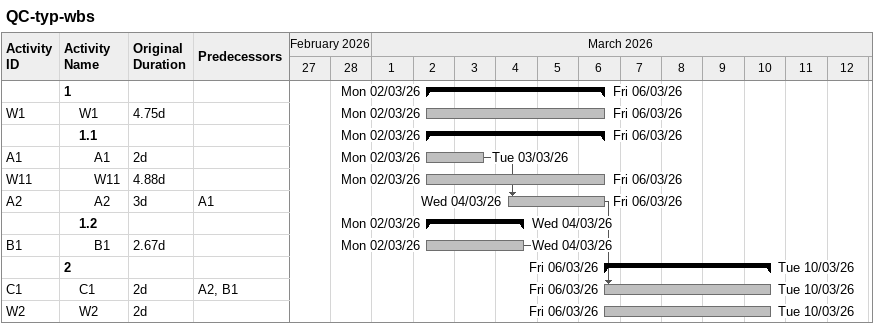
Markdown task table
QC-typ-wbs

| ID | Level | Task | Original duration | Start | Finish | Predecessors |
|---|---|---|---|---|---|---|
|  | 1 | **1** |  | 2026-03-02 | 2026-03-06 |  |
| W1 | 2 | W1 | 4.75d | 2026-03-02 | 2026-03-06 |  |
|  | 2 | **1.1** |  | 2026-03-02 | 2026-03-06 |  |
| A1 | 3 | A1 | 2d | 2026-03-02 | 2026-03-03 |  |
| W11 | 3 | W11 | 4.88d | 2026-03-02 | 2026-03-06 |  |
| A2 | 3 | A2 | 3d | 2026-03-04 | 2026-03-06 | A1 |
|  | 2 | **1.2** |  | 2026-03-02 | 2026-03-04 |  |
| B1 | 3 | B1 | 2.67d | 2026-03-02 | 2026-03-04 |  |
|  | 1 | **2** |  | 2026-03-06 | 2026-03-10 |  |
| C1 | 2 | C1 | 2d | 2026-03-06 | 2026-03-10 | A2, B1 |
| W2 | 2 | W2 | 2d | 2026-03-06 | 2026-03-10 |  |
